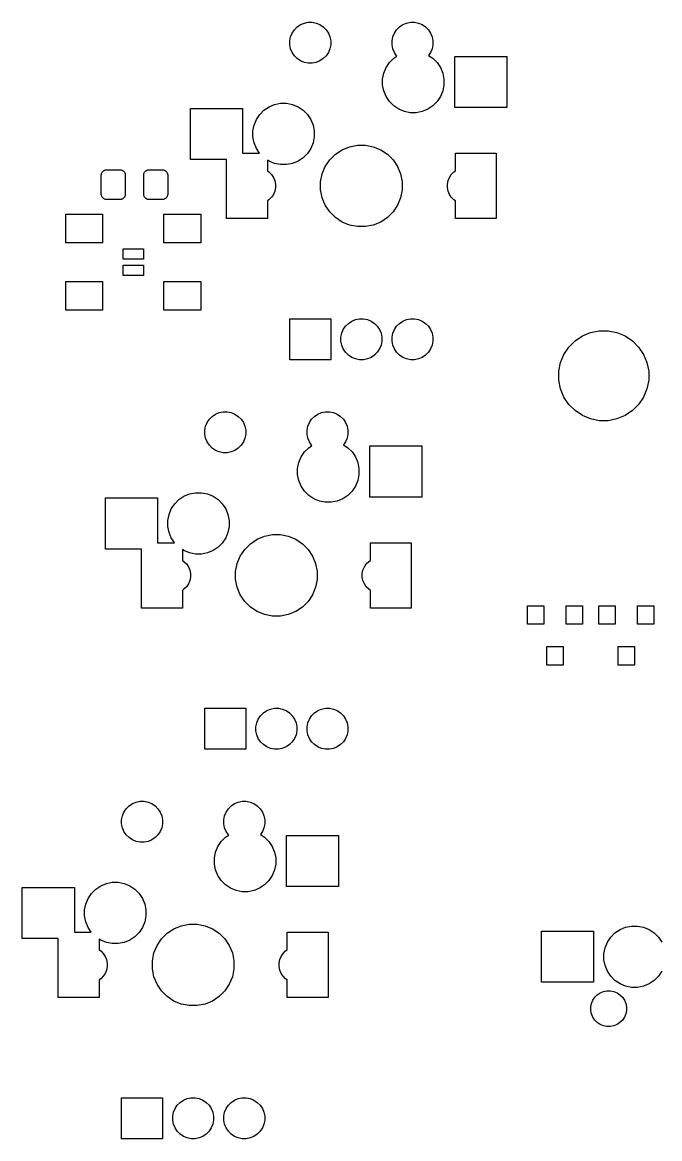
# Model space of a CAD drawing. Extents: x 25 to 360, y 20 to 134.
# Drawn here: x 25.7 to 56.9, y 73 to 127.6 of the extents above; entities that cross this region are included whole.
import ezdxf

# ---------------------------------------------------------------- set-up
doc = ezdxf.new("R2010")
doc.units = 0
doc.layers.add('BLACK', color=7, linetype='CONTINUOUS')

msp = doc.modelspace()

# ---------------------------------------------------------------- linework, layer by layer
at = {"layer": 'BLACK', "linetype": 'CONTINUOUS'}
for p, q in [((38.9403, 127.061), (39.0497, 127.225)), ((39.0497, 127.225), (39.189, 127.364)), ((39.189, 127.364), (39.3528, 127.474)), ((39.3528, 127.474), (39.5348, 127.549)), ((39.5348, 127.549), (39.728, 127.587)), ((39.728, 127.587), (39.925, 127.587)), ((39.925, 127.587), (40.1182, 127.549)), ((40.1182, 127.549), (40.3002, 127.474)), ((40.3002, 127.474), (40.464, 127.364)), ((40.464, 127.364), (40.6032, 127.225)), ((40.6032, 127.225), (40.7127, 127.061)), ((43.9403, 127.061), (44.0497, 127.225)), ((44.0497, 127.225), (44.189, 127.364)), ((44.189, 127.364), (44.3528, 127.474)), ((44.3528, 127.474), (44.5348, 127.549)), ((44.5348, 127.549), (44.728, 127.587)), ((44.728, 127.587), (44.925, 127.587)), ((44.925, 127.587), (45.1182, 127.549)), ((45.1182, 127.549), (45.3002, 127.474)), ((45.3002, 127.474), (45.464, 127.364)), ((45.464, 127.364), (45.6032, 127.225)), ((45.6032, 127.225), (45.7127, 127.061)), ((38.8265, 126.686), (38.8649, 126.879)), ((38.8265, 126.489), (38.8265, 126.686)), ((38.8649, 126.879), (38.9403, 127.061)), ((40.7127, 127.061), (40.7881, 126.879)), ((40.7881, 126.879), (40.8265, 126.686)), ((40.8265, 126.686), (40.8265, 126.489)), ((43.8265, 126.686), (43.8649, 126.879)), ((43.8265, 126.489), (43.8265, 126.686)), ((43.8649, 126.879), (43.9403, 127.061)), ((45.7127, 127.061), (45.7881, 126.879)), ((45.7881, 126.879), (45.8265, 126.686)), ((45.8265, 126.686), (45.8265, 126.489)), ((38.8649, 126.296), (38.8265, 126.489)), ((38.9403, 126.114), (38.8649, 126.296)), ((40.7881, 126.296), (40.7127, 126.114)), ((40.8265, 126.489), (40.7881, 126.296)), ((43.8649, 126.296), (43.8265, 126.489)), ((43.9403, 126.114), (43.8649, 126.296)), ((45.7881, 126.296), (45.7127, 126.114)), ((45.8265, 126.489), (45.7881, 126.296)), ((39.0497, 125.95), (38.9403, 126.114)), ((39.189, 125.811), (39.0497, 125.95)), ((39.3528, 125.701), (39.189, 125.811)), ((39.5348, 125.626), (39.3528, 125.701)), ((39.728, 125.587), (39.5348, 125.626)), ((39.925, 125.587), (39.728, 125.587)), ((40.1182, 125.626), (39.925, 125.587)), ((40.3002, 125.701), (40.1182, 125.626)), ((40.464, 125.811), (40.3002, 125.701)), ((40.6032, 125.95), (40.464, 125.811)), ((40.7127, 126.114), (40.6032, 125.95)), ((43.5372, 125.378), (43.7014, 125.624)), ((43.7014, 125.624), (43.9103, 125.833)), ((43.9103, 125.833), (44.0643, 125.935)), ((44.0497, 125.95), (43.9403, 126.114)), ((44.0643, 125.935), (44.0497, 125.95)), ((45.7127, 126.114), (45.6167, 125.97)), ((45.6167, 125.97), (45.8227, 125.833)), ((45.8227, 125.833), (46.0316, 125.624)), ((46.0316, 125.624), (46.1958, 125.378)), ((46.8935, 123.417), (46.8935, 125.917)), ((46.8935, 125.917), (49.4435, 125.917)), ((49.4435, 125.917), (49.4435, 123.417)), ((43.3665, 124.815), (43.4241, 125.105)), ((43.4241, 125.105), (43.5372, 125.378)), ((46.1958, 125.378), (46.3088, 125.105)), ((46.3088, 125.105), (46.3665, 124.815)), ((43.3665, 124.52), (43.3665, 124.815)), ((43.4241, 124.23), (43.3665, 124.52)), ((46.3665, 124.52), (46.3088, 124.23)), ((46.3665, 124.815), (46.3665, 124.52)), ((43.5372, 123.957), (43.4241, 124.23)), ((43.7014, 123.711), (43.5372, 123.957)), ((46.1958, 123.957), (46.0316, 123.711)), ((46.3088, 124.23), (46.1958, 123.957)), ((37.5603, 123.293), (37.806, 123.457)), ((37.806, 123.457), (38.079, 123.57)), ((38.079, 123.57), (38.3688, 123.627)), ((38.3688, 123.627), (38.6642, 123.627)), ((38.6642, 123.627), (38.954, 123.57)), ((38.954, 123.57), (39.227, 123.457)), ((39.227, 123.457), (39.4727, 123.293)), ((43.9103, 123.502), (43.7014, 123.711)), ((44.156, 123.338), (43.9103, 123.502)), ((45.8227, 123.502), (45.577, 123.338)), ((46.0316, 123.711), (45.8227, 123.502)), ((49.4435, 123.417), (46.8935, 123.417)), ((33.9665, 120.877), (33.9665, 123.377)), ((33.9665, 123.377), (36.5165, 123.377)), ((36.5165, 123.377), (36.5165, 121.187)), ((37.1872, 122.838), (37.3514, 123.084)), ((37.3514, 123.084), (37.5603, 123.293)), ((39.4727, 123.293), (39.6816, 123.084)), ((39.6816, 123.084), (39.8458, 122.838)), ((44.429, 123.225), (44.156, 123.338)), ((44.7188, 123.167), (44.429, 123.225)), ((45.0142, 123.167), (44.7188, 123.167)), ((45.304, 123.225), (45.0142, 123.167)), ((45.577, 123.338), (45.304, 123.225)), ((37.0165, 122.275), (37.0741, 122.565)), ((37.0741, 122.565), (37.1872, 122.838)), ((39.8458, 122.838), (39.9588, 122.565)), ((39.9588, 122.565), (40.0165, 122.275)), ((37.0165, 121.98), (37.0165, 122.275)), ((37.0741, 121.69), (37.0165, 121.98)), ((40.0165, 121.98), (39.9588, 121.69)), ((40.0165, 122.275), (40.0165, 121.98)), ((37.1872, 121.417), (37.0741, 121.69)), ((37.3405, 121.187), (37.1872, 121.417)), ((39.8458, 121.417), (39.6816, 121.171)), ((39.9588, 121.69), (39.8458, 121.417)), ((41.0555, 121.136), (41.382, 121.354)), ((41.382, 121.354), (41.7449, 121.505)), ((41.7449, 121.505), (42.1301, 121.581)), ((42.1301, 121.581), (42.5229, 121.581)), ((42.5229, 121.581), (42.9081, 121.505)), ((42.9081, 121.505), (43.271, 121.354)), ((43.271, 121.354), (43.5975, 121.136)), ((35.7265, 120.877), (33.9665, 120.877)), ((35.7265, 117.987), (35.7265, 120.877)), ((36.5165, 121.187), (37.3405, 121.187)), ((37.806, 120.798), (37.7265, 120.851)), ((37.7265, 120.851), (37.7265, 120.319)), ((38.079, 120.685), (37.806, 120.798)), ((38.3688, 120.627), (38.079, 120.685)), ((38.954, 120.685), (38.6642, 120.627)), ((39.227, 120.798), (38.954, 120.685)), ((39.4727, 120.962), (39.227, 120.798)), ((39.6816, 121.171), (39.4727, 120.962)), ((40.5595, 120.532), (40.7777, 120.858)), ((40.7777, 120.858), (41.0555, 121.136)), ((43.5975, 121.136), (43.8753, 120.858)), ((43.8753, 120.858), (44.0935, 120.532)), ((46.9265, 120.319), (46.9265, 121.187)), ((46.9265, 121.187), (48.9265, 121.187)), ((48.9265, 121.187), (48.9265, 117.987)), ((29.6002, 120.122), (29.605, 120.171)), ((29.6002, 119.172), (29.6002, 120.122)), ((29.605, 120.171), (29.6193, 120.218)), ((29.6193, 120.218), (29.6424, 120.261)), ((29.6424, 120.261), (29.6735, 120.299)), ((29.6735, 120.299), (29.7113, 120.33)), ((29.7113, 120.33), (29.7546, 120.353)), ((29.7546, 120.353), (29.8015, 120.368)), ((29.8015, 120.368), (29.8502, 120.372)), ((29.8502, 120.372), (30.5252, 120.372)), ((30.5252, 120.372), (30.574, 120.368)), ((30.574, 120.368), (30.6209, 120.353)), ((30.6209, 120.353), (30.6641, 120.33)), ((30.6641, 120.33), (30.702, 120.299)), ((30.702, 120.299), (30.7331, 120.261)), ((30.7331, 120.261), (30.7562, 120.218)), ((30.7562, 120.218), (30.7704, 120.171)), ((30.7704, 120.171), (30.7752, 120.122)), ((30.7752, 120.122), (30.7752, 119.172)), ((31.6752, 120.122), (31.68, 120.171)), ((31.6752, 119.172), (31.6752, 120.122)), ((31.68, 120.171), (31.6943, 120.218)), ((31.6943, 120.218), (31.7174, 120.261)), ((31.7174, 120.261), (31.7485, 120.299)), ((31.7485, 120.299), (31.7863, 120.33)), ((31.7863, 120.33), (31.8296, 120.353)), ((31.8296, 120.353), (31.8765, 120.368)), ((31.8765, 120.368), (31.9252, 120.372)), ((31.9252, 120.372), (32.6002, 120.372)), ((32.6002, 120.372), (32.649, 120.368)), ((32.649, 120.368), (32.6959, 120.353)), ((32.6959, 120.353), (32.7391, 120.33)), ((32.7391, 120.33), (32.777, 120.299)), ((32.777, 120.299), (32.8081, 120.261)), ((32.8081, 120.261), (32.8312, 120.218)), ((32.8312, 120.218), (32.8454, 120.171)), ((32.8454, 120.171), (32.8502, 120.122)), ((32.8502, 120.122), (32.8502, 119.172)), ((37.7265, 120.319), (37.8043, 120.267)), ((37.8043, 120.267), (37.9261, 120.145)), ((37.9261, 120.145), (38.0219, 120.002)), ((38.6642, 120.627), (38.3688, 120.627)), ((40.3326, 119.784), (40.4092, 120.169)), ((40.4092, 120.169), (40.5595, 120.532)), ((44.0935, 120.532), (44.2438, 120.169)), ((44.2438, 120.169), (44.3204, 119.784)), ((46.6311, 120.002), (46.7268, 120.145)), ((46.7268, 120.145), (46.8487, 120.267)), ((46.8487, 120.267), (46.9265, 120.319)), ((38.0219, 120.002), (38.0879, 119.843)), ((38.0879, 119.843), (38.1215, 119.674)), ((38.1215, 119.674), (38.1215, 119.501)), ((40.3326, 119.391), (40.3326, 119.784)), ((44.3204, 119.784), (44.3204, 119.391)), ((46.5315, 119.674), (46.5651, 119.843)), ((46.5315, 119.501), (46.5315, 119.674)), ((46.5651, 119.843), (46.6311, 120.002)), ((29.605, 119.124), (29.6002, 119.172)), ((29.6193, 119.077), (29.605, 119.124)), ((29.6424, 119.034), (29.6193, 119.077)), ((29.6735, 118.996), (29.6424, 119.034)), ((30.7331, 119.034), (30.702, 118.996)), ((30.7562, 119.077), (30.7331, 119.034)), ((30.7704, 119.124), (30.7562, 119.077)), ((30.7752, 119.172), (30.7704, 119.124)), ((31.68, 119.124), (31.6752, 119.172)), ((31.6943, 119.077), (31.68, 119.124)), ((31.7174, 119.034), (31.6943, 119.077)), ((31.7485, 118.996), (31.7174, 119.034)), ((32.8081, 119.034), (32.777, 118.996)), ((32.8312, 119.077), (32.8081, 119.034)), ((32.8454, 119.124), (32.8312, 119.077)), ((32.8502, 119.172), (32.8454, 119.124)), ((37.9261, 119.03), (37.8043, 118.908)), ((38.0219, 119.173), (37.9261, 119.03)), ((38.0879, 119.332), (38.0219, 119.173)), ((38.1215, 119.501), (38.0879, 119.332)), ((40.4092, 119.006), (40.3326, 119.391)), ((44.3204, 119.391), (44.2438, 119.006)), ((46.5651, 119.332), (46.5315, 119.501)), ((46.6311, 119.173), (46.5651, 119.332)), ((46.7268, 119.03), (46.6311, 119.173)), ((46.8487, 118.908), (46.7268, 119.03)), ((29.7113, 118.965), (29.6735, 118.996)), ((29.7546, 118.941), (29.7113, 118.965)), ((29.8015, 118.927), (29.7546, 118.941)), ((29.8502, 118.922), (29.8015, 118.927)), ((30.5252, 118.922), (29.8502, 118.922)), ((30.574, 118.927), (30.5252, 118.922)), ((30.6209, 118.941), (30.574, 118.927)), ((30.6641, 118.965), (30.6209, 118.941)), ((30.702, 118.996), (30.6641, 118.965)), ((31.7863, 118.965), (31.7485, 118.996)), ((31.8296, 118.941), (31.7863, 118.965)), ((31.8765, 118.927), (31.8296, 118.941)), ((31.9252, 118.922), (31.8765, 118.927)), ((32.6002, 118.922), (31.9252, 118.922)), ((32.649, 118.927), (32.6002, 118.922)), ((32.6959, 118.941), (32.649, 118.927)), ((32.7391, 118.965), (32.6959, 118.941)), ((32.777, 118.996), (32.7391, 118.965)), ((37.8043, 118.908), (37.7265, 118.856)), ((37.7265, 118.856), (37.7265, 117.987)), ((40.5595, 118.643), (40.4092, 119.006)), ((40.7777, 118.316), (40.5595, 118.643)), ((44.0935, 118.643), (43.8753, 118.316)), ((44.2438, 119.006), (44.0935, 118.643)), ((46.9265, 118.856), (46.8487, 118.908)), ((46.9265, 117.987), (46.9265, 118.856)), ((27.864, 116.81), (27.864, 118.21)), ((27.864, 118.21), (29.664, 118.21)), ((29.664, 118.21), (29.664, 116.81)), ((32.664, 116.81), (32.664, 118.21)), ((32.664, 118.21), (34.464, 118.21)), ((34.464, 118.21), (34.464, 116.81)), ((37.7265, 117.987), (35.7265, 117.987)), ((41.0555, 118.039), (40.7777, 118.316)), ((41.382, 117.82), (41.0555, 118.039)), ((43.5975, 118.039), (43.271, 117.82)), ((43.8753, 118.316), (43.5975, 118.039)), ((48.9265, 117.987), (46.9265, 117.987)), ((41.7449, 117.67), (41.382, 117.82)), ((42.1301, 117.594), (41.7449, 117.67)), ((42.5229, 117.594), (42.1301, 117.594)), ((42.9081, 117.67), (42.5229, 117.594)), ((43.271, 117.82), (42.9081, 117.67)), ((29.664, 116.81), (27.864, 116.81)), ((30.664, 116.01), (30.664, 116.51)), ((30.664, 116.51), (31.664, 116.51)), ((31.664, 116.51), (31.664, 116.01)), ((34.464, 116.81), (32.664, 116.81)), ((31.664, 116.01), (30.664, 116.01)), ((30.664, 115.21), (30.664, 115.71)), ((30.664, 115.71), (31.664, 115.71)), ((31.664, 115.21), (30.664, 115.21)), ((31.664, 115.71), (31.664, 115.21)), ((27.864, 113.51), (27.864, 114.91)), ((27.864, 114.91), (29.664, 114.91)), ((29.664, 114.91), (29.664, 113.51)), ((32.664, 113.51), (32.664, 114.91)), ((32.664, 114.91), (34.464, 114.91)), ((34.464, 114.91), (34.464, 113.51)), ((29.664, 113.51), (27.864, 113.51)), ((34.464, 113.51), (32.664, 113.51)), ((38.8265, 111.087), (38.8265, 113.087)), ((38.8265, 113.087), (40.8265, 113.087)), ((40.8265, 113.087), (40.8265, 111.087)), ((41.8528, 112.974), (42.0348, 113.049)), ((42.0348, 113.049), (42.228, 113.087)), ((42.228, 113.087), (42.425, 113.087)), ((42.425, 113.087), (42.6182, 113.049)), ((42.6182, 113.049), (42.8002, 112.974)), ((44.3528, 112.974), (44.5348, 113.049)), ((44.5348, 113.049), (44.728, 113.087)), ((44.728, 113.087), (44.925, 113.087)), ((44.925, 113.087), (45.1182, 113.049)), ((45.1182, 113.049), (45.3002, 112.974)), ((41.3649, 112.379), (41.4403, 112.561)), ((41.4403, 112.561), (41.5497, 112.725)), ((41.5497, 112.725), (41.689, 112.864)), ((41.689, 112.864), (41.8528, 112.974)), ((42.8002, 112.974), (42.964, 112.864)), ((42.964, 112.864), (43.1032, 112.725)), ((43.1032, 112.725), (43.2127, 112.561)), ((43.2127, 112.561), (43.2881, 112.379)), ((43.8649, 112.379), (43.9403, 112.561)), ((43.9403, 112.561), (44.0497, 112.725)), ((44.0497, 112.725), (44.189, 112.864)), ((44.189, 112.864), (44.3528, 112.974)), ((45.3002, 112.974), (45.464, 112.864)), ((45.464, 112.864), (45.6032, 112.725)), ((45.6032, 112.725), (45.7127, 112.561)), ((45.7127, 112.561), (45.7881, 112.379)), ((53.541, 112.419), (53.9661, 112.504)), ((53.9661, 112.504), (54.3994, 112.504)), ((54.3994, 112.504), (54.8245, 112.419)), ((41.3265, 112.186), (41.3649, 112.379)), ((41.3265, 111.989), (41.3265, 112.186)), ((41.3649, 111.796), (41.3265, 111.989)), ((43.2881, 112.379), (43.3265, 112.186)), ((43.3265, 111.989), (43.2881, 111.796)), ((43.3265, 112.186), (43.3265, 111.989)), ((43.8265, 112.186), (43.8649, 112.379)), ((43.8265, 111.989), (43.8265, 112.186)), ((43.8649, 111.796), (43.8265, 111.989)), ((45.7881, 112.379), (45.8265, 112.186)), ((45.8265, 111.989), (45.7881, 111.796)), ((45.8265, 112.186), (45.8265, 111.989)), ((52.4739, 111.706), (52.7803, 112.013)), ((52.7803, 112.013), (53.1407, 112.253)), ((53.1407, 112.253), (53.541, 112.419)), ((54.8245, 112.419), (55.2248, 112.253)), ((55.2248, 112.253), (55.5852, 112.013)), ((55.5852, 112.013), (55.8916, 111.706)), ((41.4403, 111.614), (41.3649, 111.796)), ((41.5497, 111.45), (41.4403, 111.614)), ((41.689, 111.311), (41.5497, 111.45)), ((43.1032, 111.45), (42.964, 111.311)), ((43.2127, 111.614), (43.1032, 111.45)), ((43.2881, 111.796), (43.2127, 111.614)), ((43.9403, 111.614), (43.8649, 111.796)), ((44.0497, 111.45), (43.9403, 111.614)), ((44.189, 111.311), (44.0497, 111.45)), ((45.6032, 111.45), (45.464, 111.311)), ((45.7127, 111.614), (45.6032, 111.45)), ((45.7881, 111.796), (45.7127, 111.614)), ((52.2331, 111.346), (52.4739, 111.706)), ((55.8916, 111.706), (56.1324, 111.346)), ((40.8265, 111.087), (38.8265, 111.087)), ((41.8528, 111.201), (41.689, 111.311)), ((42.0348, 111.126), (41.8528, 111.201)), ((42.228, 111.087), (42.0348, 111.126)), ((42.425, 111.087), (42.228, 111.087)), ((42.6182, 111.126), (42.425, 111.087)), ((42.8002, 111.201), (42.6182, 111.126)), ((42.964, 111.311), (42.8002, 111.201)), ((44.3528, 111.201), (44.189, 111.311)), ((44.5348, 111.126), (44.3528, 111.201)), ((44.728, 111.087), (44.5348, 111.126)), ((44.925, 111.087), (44.728, 111.087)), ((45.1182, 111.126), (44.925, 111.087)), ((45.3002, 111.201), (45.1182, 111.126)), ((45.464, 111.311), (45.3002, 111.201)), ((51.9827, 110.52), (52.0673, 110.945)), ((52.0673, 110.945), (52.2331, 111.346)), ((56.1324, 111.346), (56.2982, 110.945)), ((56.2982, 110.945), (56.3827, 110.52)), ((51.9827, 110.087), (51.9827, 110.52)), ((56.3827, 110.52), (56.3827, 110.087)), ((52.0673, 109.662), (51.9827, 110.087)), ((56.3827, 110.087), (56.2982, 109.662)), ((52.2331, 109.262), (52.0673, 109.662)), ((52.4739, 108.901), (52.2331, 109.262)), ((56.1324, 109.262), (55.8916, 108.901)), ((56.2982, 109.662), (56.1324, 109.262)), ((52.7803, 108.595), (52.4739, 108.901)), ((55.8916, 108.901), (55.5852, 108.595)), ((34.7803, 108.011), (34.8897, 108.175)), ((34.8897, 108.175), (35.029, 108.314)), ((35.029, 108.314), (35.1928, 108.424)), ((35.1928, 108.424), (35.3748, 108.499)), ((35.3748, 108.499), (35.568, 108.537)), ((35.568, 108.537), (35.765, 108.537)), ((35.765, 108.537), (35.9582, 108.499)), ((35.9582, 108.499), (36.1402, 108.424)), ((36.1402, 108.424), (36.304, 108.314)), ((36.304, 108.314), (36.4432, 108.175)), ((36.4432, 108.175), (36.5527, 108.011)), ((39.7803, 108.011), (39.8897, 108.175)), ((39.8897, 108.175), (40.029, 108.314)), ((40.029, 108.314), (40.1928, 108.424)), ((40.1928, 108.424), (40.3748, 108.499)), ((40.3748, 108.499), (40.568, 108.537)), ((40.568, 108.537), (40.765, 108.537)), ((40.765, 108.537), (40.9582, 108.499)), ((40.9582, 108.499), (41.1402, 108.424)), ((41.1402, 108.424), (41.304, 108.314)), ((41.304, 108.314), (41.4432, 108.175)), ((41.4432, 108.175), (41.5527, 108.011)), ((53.1407, 108.354), (52.7803, 108.595)), ((53.541, 108.188), (53.1407, 108.354)), ((53.9661, 108.104), (53.541, 108.188)), ((54.8245, 108.188), (54.3994, 108.104)), ((55.2248, 108.354), (54.8245, 108.188)), ((55.5852, 108.595), (55.2248, 108.354)), ((34.6665, 107.636), (34.7049, 107.829)), ((34.6665, 107.439), (34.6665, 107.636)), ((34.7049, 107.829), (34.7803, 108.011)), ((36.5527, 108.011), (36.6281, 107.829)), ((36.6281, 107.829), (36.6665, 107.636)), ((36.6665, 107.636), (36.6665, 107.439)), ((39.6665, 107.636), (39.7049, 107.829)), ((39.6665, 107.439), (39.6665, 107.636)), ((39.7049, 107.829), (39.7803, 108.011)), ((41.5527, 108.011), (41.6281, 107.829)), ((41.6281, 107.829), (41.6665, 107.636)), ((41.6665, 107.636), (41.6665, 107.439)), ((54.3994, 108.104), (53.9661, 108.104)), ((34.7049, 107.246), (34.6665, 107.439)), ((34.7803, 107.064), (34.7049, 107.246)), ((34.8897, 106.9), (34.7803, 107.064)), ((36.5527, 107.064), (36.4432, 106.9)), ((36.6281, 107.246), (36.5527, 107.064)), ((36.6665, 107.439), (36.6281, 107.246)), ((39.7049, 107.246), (39.6665, 107.439)), ((39.7803, 107.064), (39.7049, 107.246)), ((39.8897, 106.9), (39.7803, 107.064)), ((41.5527, 107.064), (41.4567, 106.92)), ((41.6281, 107.246), (41.5527, 107.064)), ((41.6665, 107.439), (41.6281, 107.246)), ((35.029, 106.761), (34.8897, 106.9)), ((35.1928, 106.651), (35.029, 106.761)), ((35.3748, 106.576), (35.1928, 106.651)), ((35.568, 106.537), (35.3748, 106.576)), ((35.765, 106.537), (35.568, 106.537)), ((35.9582, 106.576), (35.765, 106.537)), ((36.1402, 106.651), (35.9582, 106.576)), ((36.304, 106.761), (36.1402, 106.651)), ((36.4432, 106.9), (36.304, 106.761)), ((39.3772, 106.328), (39.5414, 106.574)), ((39.5414, 106.574), (39.7503, 106.783)), ((39.7503, 106.783), (39.9043, 106.885)), ((39.9043, 106.885), (39.8897, 106.9)), ((41.4567, 106.92), (41.6627, 106.783)), ((41.6627, 106.783), (41.8716, 106.574)), ((41.8716, 106.574), (42.0358, 106.328)), ((42.7335, 104.367), (42.7335, 106.867)), ((42.7335, 106.867), (45.2835, 106.867)), ((45.2835, 106.867), (45.2835, 104.367)), ((39.2065, 105.765), (39.2641, 106.055)), ((39.2641, 106.055), (39.3772, 106.328)), ((42.0358, 106.328), (42.1489, 106.055)), ((42.1489, 106.055), (42.2065, 105.765)), ((39.2065, 105.47), (39.2065, 105.765)), ((39.2641, 105.18), (39.2065, 105.47)), ((42.2065, 105.47), (42.1489, 105.18)), ((42.2065, 105.765), (42.2065, 105.47)), ((39.3772, 104.907), (39.2641, 105.18)), ((39.5414, 104.661), (39.3772, 104.907)), ((42.0358, 104.907), (41.8716, 104.661)), ((42.1489, 105.18), (42.0358, 104.907)), ((29.8065, 101.827), (29.8065, 104.327)), ((29.8065, 104.327), (32.3565, 104.327)), ((32.3565, 104.327), (32.3565, 102.137)), ((33.4003, 104.243), (33.646, 104.407)), ((33.646, 104.407), (33.919, 104.52)), ((33.919, 104.52), (34.2088, 104.577)), ((34.2088, 104.577), (34.5042, 104.577)), ((34.5042, 104.577), (34.794, 104.52)), ((34.794, 104.52), (35.067, 104.407)), ((35.067, 104.407), (35.3127, 104.243)), ((39.7503, 104.452), (39.5414, 104.661)), ((39.996, 104.288), (39.7503, 104.452)), ((40.269, 104.175), (39.996, 104.288)), ((41.417, 104.288), (41.144, 104.175)), ((41.6627, 104.452), (41.417, 104.288)), ((41.8716, 104.661), (41.6627, 104.452)), ((45.2835, 104.367), (42.7335, 104.367)), ((32.9141, 103.515), (33.0272, 103.788)), ((33.0272, 103.788), (33.1914, 104.034)), ((33.1914, 104.034), (33.4003, 104.243)), ((35.3127, 104.243), (35.5216, 104.034)), ((35.5216, 104.034), (35.6858, 103.788)), ((35.6858, 103.788), (35.7989, 103.515)), ((40.5588, 104.117), (40.269, 104.175)), ((40.8542, 104.117), (40.5588, 104.117)), ((41.144, 104.175), (40.8542, 104.117)), ((32.8565, 103.225), (32.9141, 103.515)), ((32.8565, 102.93), (32.8565, 103.225)), ((35.7989, 103.515), (35.8565, 103.225)), ((35.8565, 103.225), (35.8565, 102.93)), ((32.9141, 102.64), (32.8565, 102.93)), ((35.8565, 102.93), (35.7989, 102.64)), ((32.3565, 102.137), (33.1805, 102.137)), ((33.0272, 102.367), (32.9141, 102.64)), ((33.1805, 102.137), (33.0272, 102.367)), ((35.5216, 102.121), (35.3127, 101.912)), ((35.6858, 102.367), (35.5216, 102.121)), ((35.7989, 102.64), (35.6858, 102.367)), ((36.8955, 102.086), (37.222, 102.304)), ((37.222, 102.304), (37.5849, 102.455)), ((37.5849, 102.455), (37.9701, 102.531)), ((37.9701, 102.531), (38.3629, 102.531)), ((38.3629, 102.531), (38.7481, 102.455)), ((38.7481, 102.455), (39.111, 102.304)), ((39.111, 102.304), (39.4375, 102.086)), ((42.7665, 101.269), (42.7665, 102.137)), ((42.7665, 102.137), (44.7665, 102.137)), ((44.7665, 102.137), (44.7665, 98.9374)), ((31.5665, 101.827), (29.8065, 101.827)), ((31.5665, 98.9374), (31.5665, 101.827)), ((33.646, 101.748), (33.5665, 101.801)), ((33.5665, 101.801), (33.5665, 101.269)), ((33.919, 101.635), (33.646, 101.748)), ((34.2088, 101.577), (33.919, 101.635)), ((34.5042, 101.577), (34.2088, 101.577)), ((34.794, 101.635), (34.5042, 101.577)), ((35.067, 101.748), (34.794, 101.635)), ((35.3127, 101.912), (35.067, 101.748)), ((36.3995, 101.482), (36.6177, 101.808)), ((36.6177, 101.808), (36.8955, 102.086)), ((39.4375, 102.086), (39.7153, 101.808)), ((39.7153, 101.808), (39.9335, 101.482)), ((33.5665, 101.269), (33.6443, 101.217)), ((33.6443, 101.217), (33.7662, 101.095)), ((33.7662, 101.095), (33.8619, 100.952)), ((36.1726, 100.734), (36.2492, 101.119)), ((36.2492, 101.119), (36.3995, 101.482)), ((39.9335, 101.482), (40.0838, 101.119)), ((40.0838, 101.119), (40.1604, 100.734)), ((42.4711, 100.952), (42.5668, 101.095)), ((42.5668, 101.095), (42.6887, 101.217)), ((42.6887, 101.217), (42.7665, 101.269)), ((33.8619, 100.952), (33.9279, 100.793)), ((33.9279, 100.793), (33.9615, 100.624)), ((33.9615, 100.624), (33.9615, 100.451)), ((36.1726, 100.341), (36.1726, 100.734)), ((40.1604, 100.734), (40.1604, 100.341)), ((42.3715, 100.624), (42.4051, 100.793)), ((42.3715, 100.451), (42.3715, 100.624)), ((42.4051, 100.793), (42.4711, 100.952)), ((33.7662, 99.9796), (33.6443, 99.8577)), ((33.8619, 100.123), (33.7662, 99.9796)), ((33.9279, 100.282), (33.8619, 100.123)), ((33.9615, 100.451), (33.9279, 100.282)), ((36.2492, 99.9558), (36.1726, 100.341)), ((36.3995, 99.5929), (36.2492, 99.9558)), ((40.0838, 99.9558), (39.9335, 99.5929)), ((40.1604, 100.341), (40.0838, 99.9558)), ((42.4051, 100.282), (42.3715, 100.451)), ((42.4711, 100.123), (42.4051, 100.282)), ((42.5668, 99.9796), (42.4711, 100.123)), ((42.6887, 99.8577), (42.5668, 99.9796)), ((33.6443, 99.8577), (33.5665, 99.8058)), ((33.5665, 99.8058), (33.5665, 98.9374)), ((36.6177, 99.2664), (36.3995, 99.5929)), ((39.9335, 99.5929), (39.7153, 99.2664)), ((42.7665, 99.8058), (42.6887, 99.8577)), ((42.7665, 98.9374), (42.7665, 99.8058)), ((33.5665, 98.9374), (31.5665, 98.9374)), ((36.8955, 98.9886), (36.6177, 99.2664)), ((37.222, 98.7704), (36.8955, 98.9886)), ((39.4375, 98.9886), (39.111, 98.7704)), ((39.7153, 99.2664), (39.4375, 98.9886)), ((44.7665, 98.9374), (42.7665, 98.9374)), ((50.4515, 98.1536), (50.4515, 99.0536)), ((50.4515, 99.0536), (51.2515, 99.0536)), ((51.2515, 99.0536), (51.2515, 98.1536)), ((52.3515, 98.1536), (52.3515, 99.0536)), ((52.3515, 99.0536), (53.1515, 99.0536)), ((53.1515, 99.0536), (53.1515, 98.1536)), ((53.939, 98.1537), (53.939, 99.0537)), ((53.939, 99.0537), (54.739, 99.0537)), ((54.739, 99.0537), (54.739, 98.1537)), ((55.839, 98.1537), (55.839, 99.0537)), ((55.839, 99.0537), (56.639, 99.0537)), ((56.639, 99.0537), (56.639, 98.1537)), ((37.5849, 98.6201), (37.222, 98.7704)), ((37.9701, 98.5435), (37.5849, 98.6201)), ((38.3629, 98.5435), (37.9701, 98.5435)), ((38.7481, 98.6201), (38.3629, 98.5435)), ((39.111, 98.7704), (38.7481, 98.6201)), ((51.2515, 98.1536), (50.4515, 98.1536)), ((53.1515, 98.1536), (52.3515, 98.1536)), ((54.739, 98.1537), (53.939, 98.1537)), ((56.639, 98.1537), (55.839, 98.1537)), ((51.4015, 96.1536), (51.4015, 97.0536)), ((51.4015, 97.0536), (52.2015, 97.0536)), ((52.2015, 97.0536), (52.2015, 96.1536)), ((54.889, 96.1537), (54.889, 97.0537)), ((54.889, 97.0537), (55.689, 97.0537)), ((55.689, 97.0537), (55.689, 96.1537)), ((52.2015, 96.1536), (51.4015, 96.1536)), ((55.689, 96.1537), (54.889, 96.1537)), ((34.6665, 92.0374), (34.6665, 94.0374)), ((34.6665, 94.0374), (36.6665, 94.0374)), ((36.6665, 94.0374), (36.6665, 92.0374)), ((37.529, 93.8141), (37.6928, 93.9236)), ((37.6928, 93.9236), (37.8748, 93.999)), ((37.8748, 93.999), (38.068, 94.0374)), ((38.068, 94.0374), (38.265, 94.0374)), ((38.265, 94.0374), (38.4582, 93.999)), ((38.4582, 93.999), (38.6402, 93.9236)), ((38.6402, 93.9236), (38.804, 93.8141)), ((40.029, 93.8141), (40.1928, 93.9236)), ((40.1928, 93.9236), (40.3748, 93.999)), ((40.3748, 93.999), (40.568, 94.0374)), ((40.568, 94.0374), (40.765, 94.0374)), ((40.765, 94.0374), (40.9582, 93.999)), ((40.9582, 93.999), (41.1402, 93.9236)), ((41.1402, 93.9236), (41.304, 93.8141)), ((37.2049, 93.3291), (37.2803, 93.5111)), ((37.2803, 93.5111), (37.3897, 93.6749)), ((37.3897, 93.6749), (37.529, 93.8141)), ((38.804, 93.8141), (38.9432, 93.6749)), ((38.9432, 93.6749), (39.0527, 93.5111)), ((39.0527, 93.5111), (39.1281, 93.3291)), ((39.7049, 93.3291), (39.7803, 93.5111)), ((39.7803, 93.5111), (39.8897, 93.6749)), ((39.8897, 93.6749), (40.029, 93.8141)), ((41.304, 93.8141), (41.4432, 93.6749)), ((41.4432, 93.6749), (41.5527, 93.5111)), ((41.5527, 93.5111), (41.6281, 93.3291)), ((37.1665, 93.1359), (37.2049, 93.3291)), ((37.1665, 92.9389), (37.1665, 93.1359)), ((37.2049, 92.7457), (37.1665, 92.9389)), ((39.1281, 93.3291), (39.1665, 93.1359)), ((39.1665, 92.9389), (39.1281, 92.7457)), ((39.1665, 93.1359), (39.1665, 92.9389)), ((39.6665, 93.1359), (39.7049, 93.3291)), ((39.6665, 92.9389), (39.6665, 93.1359)), ((39.7049, 92.7457), (39.6665, 92.9389)), ((41.6281, 93.3291), (41.6665, 93.1359)), ((41.6665, 92.9389), (41.6281, 92.7457)), ((41.6665, 93.1359), (41.6665, 92.9389)), ((37.2803, 92.5637), (37.2049, 92.7457)), ((37.3897, 92.3999), (37.2803, 92.5637)), ((37.529, 92.2606), (37.3897, 92.3999)), ((38.9432, 92.3999), (38.804, 92.2606)), ((39.0527, 92.5637), (38.9432, 92.3999)), ((39.1281, 92.7457), (39.0527, 92.5637)), ((39.7803, 92.5637), (39.7049, 92.7457)), ((39.8897, 92.3999), (39.7803, 92.5637)), ((40.029, 92.2606), (39.8897, 92.3999)), ((41.4432, 92.3999), (41.304, 92.2606)), ((41.5527, 92.5637), (41.4432, 92.3999)), ((41.6281, 92.7457), (41.5527, 92.5637)), ((36.6665, 92.0374), (34.6665, 92.0374)), ((37.6928, 92.1512), (37.529, 92.2606)), ((37.8748, 92.0758), (37.6928, 92.1512)), ((38.068, 92.0374), (37.8748, 92.0758)), ((38.265, 92.0374), (38.068, 92.0374)), ((38.4582, 92.0758), (38.265, 92.0374)), ((38.6402, 92.1512), (38.4582, 92.0758)), ((38.804, 92.2606), (38.6402, 92.1512)), ((40.1928, 92.1512), (40.029, 92.2606)), ((40.3748, 92.0758), (40.1928, 92.1512)), ((40.568, 92.0374), (40.3748, 92.0758)), ((40.765, 92.0374), (40.568, 92.0374)), ((40.9582, 92.0758), (40.765, 92.0374)), ((41.1402, 92.1512), (40.9582, 92.0758)), ((41.304, 92.2606), (41.1402, 92.1512)), ((30.7103, 88.9611), (30.8197, 89.1249)), ((30.8197, 89.1249), (30.959, 89.2641)), ((30.959, 89.2641), (31.1228, 89.3736)), ((31.1228, 89.3736), (31.3048, 89.449)), ((31.3048, 89.449), (31.498, 89.4874)), ((31.498, 89.4874), (31.695, 89.4874)), ((31.695, 89.4874), (31.8882, 89.449)), ((31.8882, 89.449), (32.0702, 89.3736)), ((32.0702, 89.3736), (32.234, 89.2641)), ((32.234, 89.2641), (32.3732, 89.1249)), ((32.3732, 89.1249), (32.4827, 88.9611)), ((35.7103, 88.9611), (35.8197, 89.1249)), ((35.8197, 89.1249), (35.959, 89.2641)), ((35.959, 89.2641), (36.1228, 89.3736)), ((36.1228, 89.3736), (36.3048, 89.449)), ((36.3048, 89.449), (36.498, 89.4874)), ((36.498, 89.4874), (36.695, 89.4874)), ((36.695, 89.4874), (36.8882, 89.449)), ((36.8882, 89.449), (37.0702, 89.3736)), ((37.0702, 89.3736), (37.234, 89.2641)), ((37.234, 89.2641), (37.3732, 89.1249)), ((37.3732, 89.1249), (37.4827, 88.9611)), ((30.5965, 88.5859), (30.6349, 88.7791)), ((30.5965, 88.3889), (30.5965, 88.5859)), ((30.6349, 88.7791), (30.7103, 88.9611)), ((32.4827, 88.9611), (32.5581, 88.7791)), ((32.5581, 88.7791), (32.5965, 88.5859)), ((32.5965, 88.5859), (32.5965, 88.3889)), ((35.5965, 88.5859), (35.6349, 88.7791)), ((35.5965, 88.3889), (35.5965, 88.5859)), ((35.6349, 88.7791), (35.7103, 88.9611)), ((37.4827, 88.9611), (37.5581, 88.7791)), ((37.5581, 88.7791), (37.5965, 88.5859)), ((37.5965, 88.5859), (37.5965, 88.3889)), ((30.6349, 88.1957), (30.5965, 88.3889)), ((30.7103, 88.0137), (30.6349, 88.1957)), ((30.8197, 87.8499), (30.7103, 88.0137)), ((32.4827, 88.0137), (32.3732, 87.8499)), ((32.5581, 88.1957), (32.4827, 88.0137)), ((32.5965, 88.3889), (32.5581, 88.1957)), ((35.6349, 88.1957), (35.5965, 88.3889)), ((35.7103, 88.0137), (35.6349, 88.1957)), ((35.8197, 87.8499), (35.7103, 88.0137)), ((37.4827, 88.0137), (37.3867, 87.8701)), ((37.5581, 88.1957), (37.4827, 88.0137)), ((37.5965, 88.3889), (37.5581, 88.1957)), ((30.959, 87.7106), (30.8197, 87.8499)), ((31.1228, 87.6012), (30.959, 87.7106)), ((31.3048, 87.5258), (31.1228, 87.6012)), ((31.498, 87.4874), (31.3048, 87.5258)), ((31.695, 87.4874), (31.498, 87.4874)), ((31.8882, 87.5258), (31.695, 87.4874)), ((32.0702, 87.6012), (31.8882, 87.5258)), ((32.234, 87.7106), (32.0702, 87.6012)), ((32.3732, 87.8499), (32.234, 87.7106)), ((35.3072, 87.2779), (35.4714, 87.5236)), ((35.4714, 87.5236), (35.6803, 87.7325)), ((35.6803, 87.7325), (35.8343, 87.8354)), ((35.8343, 87.8354), (35.8197, 87.8499)), ((37.3867, 87.8701), (37.5927, 87.7325)), ((37.5927, 87.7325), (37.8016, 87.5236)), ((37.8016, 87.5236), (37.9658, 87.2779)), ((38.6635, 85.3174), (38.6635, 87.8174)), ((38.6635, 87.8174), (41.2135, 87.8174)), ((41.2135, 87.8174), (41.2135, 85.3174)), ((35.1365, 86.7151), (35.1941, 87.0049)), ((35.1941, 87.0049), (35.3072, 87.2779)), ((37.9658, 87.2779), (38.0789, 87.0049)), ((38.0789, 87.0049), (38.1365, 86.7151)), ((35.1365, 86.4197), (35.1365, 86.7151)), ((35.1941, 86.1299), (35.1365, 86.4197)), ((38.1365, 86.4197), (38.0789, 86.1299)), ((38.1365, 86.7151), (38.1365, 86.4197)), ((35.3072, 85.8569), (35.1941, 86.1299)), ((35.4714, 85.6112), (35.3072, 85.8569)), ((37.9658, 85.8569), (37.8016, 85.6112)), ((38.0789, 86.1299), (37.9658, 85.8569)), ((25.7365, 82.7774), (25.7365, 85.2774)), ((25.7365, 85.2774), (28.2865, 85.2774)), ((28.2865, 85.2774), (28.2865, 83.0874)), ((29.1214, 84.9836), (29.3303, 85.1925)), ((29.3303, 85.1925), (29.576, 85.3567)), ((29.576, 85.3567), (29.849, 85.4697)), ((29.849, 85.4697), (30.1388, 85.5274)), ((30.1388, 85.5274), (30.4342, 85.5274)), ((30.4342, 85.5274), (30.724, 85.4697)), ((30.724, 85.4697), (30.997, 85.3567)), ((30.997, 85.3567), (31.2427, 85.1925)), ((31.2427, 85.1925), (31.4516, 84.9836)), ((35.6803, 85.4023), (35.4714, 85.6112)), ((35.926, 85.2381), (35.6803, 85.4023)), ((36.199, 85.125), (35.926, 85.2381)), ((37.347, 85.2381), (37.074, 85.125)), ((37.5927, 85.4023), (37.347, 85.2381)), ((37.8016, 85.6112), (37.5927, 85.4023)), ((41.2135, 85.3174), (38.6635, 85.3174)), ((28.8441, 84.4649), (28.9572, 84.7379)), ((28.9572, 84.7379), (29.1214, 84.9836)), ((31.4516, 84.9836), (31.6158, 84.7379)), ((31.6158, 84.7379), (31.7289, 84.4649)), ((36.4888, 85.0674), (36.199, 85.125)), ((36.7842, 85.0674), (36.4888, 85.0674)), ((37.074, 85.125), (36.7842, 85.0674)), ((28.7865, 84.1751), (28.8441, 84.4649)), ((28.7865, 83.8797), (28.7865, 84.1751)), ((31.7289, 84.4649), (31.7865, 84.1751)), ((31.7865, 84.1751), (31.7865, 83.8797)), ((28.8441, 83.5899), (28.7865, 83.8797)), ((28.9572, 83.3169), (28.8441, 83.5899)), ((31.7289, 83.5899), (31.6158, 83.3169)), ((31.7865, 83.8797), (31.7289, 83.5899)), ((28.2865, 83.0874), (29.1105, 83.0874)), ((29.1105, 83.0874), (28.9572, 83.3169)), ((31.4516, 83.0712), (31.2427, 82.8623)), ((31.6158, 83.3169), (31.4516, 83.0712)), ((32.5477, 82.7584), (32.8255, 83.0362)), ((32.8255, 83.0362), (33.152, 83.2544)), ((33.152, 83.2544), (33.5149, 83.4047)), ((33.5149, 83.4047), (33.9001, 83.4813)), ((33.9001, 83.4813), (34.2929, 83.4813)), ((34.2929, 83.4813), (34.6781, 83.4047)), ((34.6781, 83.4047), (35.041, 83.2544)), ((35.041, 83.2544), (35.3675, 83.0362)), ((35.3675, 83.0362), (35.6453, 82.7584)), ((38.6965, 82.219), (38.6965, 83.0874)), ((38.6965, 83.0874), (40.6965, 83.0874)), ((40.6965, 83.0874), (40.6965, 79.8874)), ((51.1402, 80.6374), (51.1402, 83.1374)), ((51.1402, 83.1374), (53.6902, 83.1374)), ((53.6902, 83.1374), (53.6902, 80.6374)), ((54.5251, 82.8436), (54.734, 83.0525)), ((54.734, 83.0525), (54.9797, 83.2167)), ((54.9797, 83.2167), (55.2527, 83.3298)), ((55.2527, 83.3298), (55.5425, 83.3874)), ((55.5425, 83.3874), (55.838, 83.3874)), ((55.838, 83.3874), (56.1278, 83.3298)), ((56.1278, 83.3298), (56.4008, 83.2167)), ((56.4008, 83.2167), (56.6464, 83.0525)), ((56.6464, 83.0525), (56.8554, 82.8436)), ((27.4965, 82.7774), (25.7365, 82.7774)), ((27.4965, 79.8874), (27.4965, 82.7774)), ((29.576, 82.6981), (29.4965, 82.7512)), ((29.4965, 82.7512), (29.4965, 82.219)), ((29.849, 82.585), (29.576, 82.6981)), ((30.1388, 82.5274), (29.849, 82.585)), ((30.4342, 82.5274), (30.1388, 82.5274)), ((30.724, 82.585), (30.4342, 82.5274)), ((30.997, 82.6981), (30.724, 82.585)), ((31.2427, 82.8623), (30.997, 82.6981)), ((32.3295, 82.4319), (32.5477, 82.7584)), ((35.6453, 82.7584), (35.8635, 82.4319)), ((54.2479, 82.3249), (54.361, 82.5979)), ((54.361, 82.5979), (54.5251, 82.8436)), ((56.8554, 82.8436), (57.0195, 82.5979)), ((29.4965, 82.219), (29.5743, 82.1671)), ((29.5743, 82.1671), (29.6962, 82.0452)), ((29.6962, 82.0452), (29.7919, 81.9019)), ((29.7919, 81.9019), (29.8579, 81.7426)), ((32.1026, 81.6838), (32.1792, 82.069)), ((32.1792, 82.069), (32.3295, 82.4319)), ((35.8635, 82.4319), (36.0138, 82.069)), ((36.0138, 82.069), (36.0904, 81.6838)), ((38.3351, 81.7426), (38.4011, 81.9019)), ((38.4011, 81.9019), (38.4968, 82.0452)), ((38.4968, 82.0452), (38.6187, 82.1671)), ((38.6187, 82.1671), (38.6965, 82.219)), ((54.1902, 82.0351), (54.2479, 82.3249)), ((54.1902, 81.7397), (54.1902, 82.0351)), ((29.8579, 81.7426), (29.8915, 81.5736)), ((29.8915, 81.4012), (29.8579, 81.2322)), ((29.8915, 81.5736), (29.8915, 81.4012)), ((32.1026, 81.291), (32.1026, 81.6838)), ((36.0904, 81.6838), (36.0904, 81.291)), ((38.3015, 81.5736), (38.3351, 81.7426)), ((38.3015, 81.4012), (38.3015, 81.5736)), ((38.3351, 81.2322), (38.3015, 81.4012)), ((54.2479, 81.4499), (54.1902, 81.7397)), ((54.361, 81.1769), (54.2479, 81.4499)), ((29.5743, 80.8077), (29.4965, 80.7558)), ((29.6962, 80.9296), (29.5743, 80.8077)), ((29.7919, 81.0729), (29.6962, 80.9296)), ((29.8579, 81.2322), (29.7919, 81.0729)), ((32.1792, 80.9058), (32.1026, 81.291)), ((32.3295, 80.5429), (32.1792, 80.9058)), ((36.0138, 80.9058), (35.8635, 80.5429)), ((36.0904, 81.291), (36.0138, 80.9058)), ((38.4011, 81.0729), (38.3351, 81.2322)), ((38.4968, 80.9296), (38.4011, 81.0729)), ((38.6187, 80.8077), (38.4968, 80.9296)), ((38.6965, 80.7558), (38.6187, 80.8077)), ((54.5251, 80.9312), (54.361, 81.1769)), ((54.734, 80.7223), (54.5251, 80.9312)), ((56.8554, 80.9312), (56.6464, 80.7223)), ((57.0195, 81.1769), (56.8554, 80.9312)), ((29.4965, 80.7558), (29.4965, 79.8874)), ((32.5477, 80.2164), (32.3295, 80.5429)), ((35.8635, 80.5429), (35.6453, 80.2164)), ((38.6965, 79.8874), (38.6965, 80.7558)), ((53.6902, 80.6374), (51.1402, 80.6374)), ((54.9797, 80.5581), (54.734, 80.7223)), ((55.2527, 80.445), (54.9797, 80.5581)), ((55.5425, 80.3874), (55.2527, 80.445)), ((55.838, 80.3874), (55.5425, 80.3874)), ((56.1278, 80.445), (55.838, 80.3874)), ((56.4008, 80.5581), (56.1278, 80.445)), ((56.6464, 80.7223), (56.4008, 80.5581)), ((29.4965, 79.8874), (27.4965, 79.8874)), ((32.8255, 79.9386), (32.5477, 80.2164)), ((33.152, 79.7204), (32.8255, 79.9386)), ((33.5149, 79.5701), (33.152, 79.7204)), ((35.041, 79.7204), (34.6781, 79.5701)), ((35.3675, 79.9386), (35.041, 79.7204)), ((35.6453, 80.2164), (35.3675, 79.9386)), ((40.6965, 79.8874), (38.6965, 79.8874)), ((53.5789, 79.6026), (53.6448, 79.7619)), ((53.6448, 79.7619), (53.7406, 79.9052)), ((53.7406, 79.9052), (53.8625, 80.0271)), ((53.8625, 80.0271), (54.0058, 80.1228)), ((54.0058, 80.1228), (54.165, 80.1888)), ((54.165, 80.1888), (54.3341, 80.2224)), ((54.3341, 80.2224), (54.5064, 80.2224)), ((54.5064, 80.2224), (54.6755, 80.1888)), ((54.6755, 80.1888), (54.8347, 80.1228)), ((54.8347, 80.1228), (54.978, 80.0271)), ((54.978, 80.0271), (55.0999, 79.9052)), ((55.0999, 79.9052), (55.1957, 79.7619)), ((55.1957, 79.7619), (55.2616, 79.6026)), ((33.9001, 79.4935), (33.5149, 79.5701)), ((34.2929, 79.4935), (33.9001, 79.4935)), ((34.6781, 79.5701), (34.2929, 79.4935)), ((53.5452, 79.4336), (53.5789, 79.6026)), ((53.5452, 79.2612), (53.5452, 79.4336)), ((53.5789, 79.0922), (53.5452, 79.2612)), ((55.2616, 79.6026), (55.2952, 79.4336)), ((55.2952, 79.2612), (55.2616, 79.0922)), ((55.2952, 79.4336), (55.2952, 79.2612)), ((53.6448, 78.9329), (53.5789, 79.0922)), ((53.7406, 78.7896), (53.6448, 78.9329)), ((53.8625, 78.6677), (53.7406, 78.7896)), ((54.0058, 78.572), (53.8625, 78.6677)), ((54.978, 78.6677), (54.8347, 78.572)), ((55.0999, 78.7896), (54.978, 78.6677)), ((55.1957, 78.9329), (55.0999, 78.7896)), ((55.2616, 79.0922), (55.1957, 78.9329)), ((54.165, 78.506), (54.0058, 78.572)), ((54.3341, 78.4724), (54.165, 78.506)), ((54.5064, 78.4724), (54.3341, 78.4724)), ((54.6755, 78.506), (54.5064, 78.4724)), ((54.8347, 78.572), (54.6755, 78.506)), ((30.5965, 72.9874), (30.5965, 74.9874)), ((30.5965, 74.9874), (32.5965, 74.9874)), ((32.5965, 74.9874), (32.5965, 72.9874)), ((33.459, 74.7641), (33.6228, 74.8736)), ((33.6228, 74.8736), (33.8048, 74.949)), ((33.8048, 74.949), (33.998, 74.9874)), ((33.998, 74.9874), (34.195, 74.9874)), ((34.195, 74.9874), (34.3882, 74.949)), ((34.3882, 74.949), (34.5702, 74.8736)), ((34.5702, 74.8736), (34.734, 74.7641)), ((35.959, 74.7641), (36.1228, 74.8736)), ((36.1228, 74.8736), (36.3048, 74.949)), ((36.3048, 74.949), (36.498, 74.9874)), ((36.498, 74.9874), (36.695, 74.9874)), ((36.695, 74.9874), (36.8882, 74.949)), ((36.8882, 74.949), (37.0702, 74.8736)), ((37.0702, 74.8736), (37.234, 74.7641)), ((33.0965, 74.0859), (33.1349, 74.2791)), ((33.1349, 74.2791), (33.2103, 74.4611)), ((33.2103, 74.4611), (33.3197, 74.6249)), ((33.3197, 74.6249), (33.459, 74.7641)), ((34.734, 74.7641), (34.8732, 74.6249)), ((34.8732, 74.6249), (34.9827, 74.4611)), ((34.9827, 74.4611), (35.0581, 74.2791)), ((35.0581, 74.2791), (35.0965, 74.0859)), ((35.5965, 74.0859), (35.6349, 74.2791)), ((35.6349, 74.2791), (35.7103, 74.4611)), ((35.7103, 74.4611), (35.8197, 74.6249)), ((35.8197, 74.6249), (35.959, 74.7641)), ((37.234, 74.7641), (37.3732, 74.6249)), ((37.3732, 74.6249), (37.4827, 74.4611)), ((37.4827, 74.4611), (37.5581, 74.2791)), ((37.5581, 74.2791), (37.5965, 74.0859)), ((33.0965, 73.8889), (33.0965, 74.0859)), ((33.1349, 73.6957), (33.0965, 73.8889)), ((35.0965, 73.8889), (35.0581, 73.6957)), ((35.0965, 74.0859), (35.0965, 73.8889)), ((35.5965, 73.8889), (35.5965, 74.0859)), ((35.6349, 73.6957), (35.5965, 73.8889)), ((37.5965, 73.8889), (37.5581, 73.6957)), ((37.5965, 74.0859), (37.5965, 73.8889)), ((33.2103, 73.5137), (33.1349, 73.6957)), ((33.3197, 73.3499), (33.2103, 73.5137)), ((33.459, 73.2106), (33.3197, 73.3499)), ((33.6228, 73.1012), (33.459, 73.2106)), ((34.734, 73.2106), (34.5702, 73.1012)), ((34.8732, 73.3499), (34.734, 73.2106)), ((34.9827, 73.5137), (34.8732, 73.3499)), ((35.0581, 73.6957), (34.9827, 73.5137)), ((35.7103, 73.5137), (35.6349, 73.6957)), ((35.8197, 73.3499), (35.7103, 73.5137)), ((35.959, 73.2106), (35.8197, 73.3499)), ((36.1228, 73.1012), (35.959, 73.2106)), ((37.234, 73.2106), (37.0702, 73.1012)), ((37.3732, 73.3499), (37.234, 73.2106)), ((37.4827, 73.5137), (37.3732, 73.3499)), ((37.5581, 73.6957), (37.4827, 73.5137)), ((32.5965, 72.9874), (30.5965, 72.9874)), ((33.8048, 73.0258), (33.6228, 73.1012)), ((33.998, 72.9874), (33.8048, 73.0258)), ((34.195, 72.9874), (33.998, 72.9874)), ((34.3882, 73.0258), (34.195, 72.9874)), ((34.5702, 73.1012), (34.3882, 73.0258)), ((36.3048, 73.0258), (36.1228, 73.1012)), ((36.498, 72.9874), (36.3048, 73.0258)), ((36.695, 72.9874), (36.498, 72.9874)), ((36.8882, 73.0258), (36.695, 72.9874)), ((37.0702, 73.1012), (36.8882, 73.0258))]:
    msp.add_line(p, q, dxfattribs=at)

doc.saveas('drawing.dxf')
